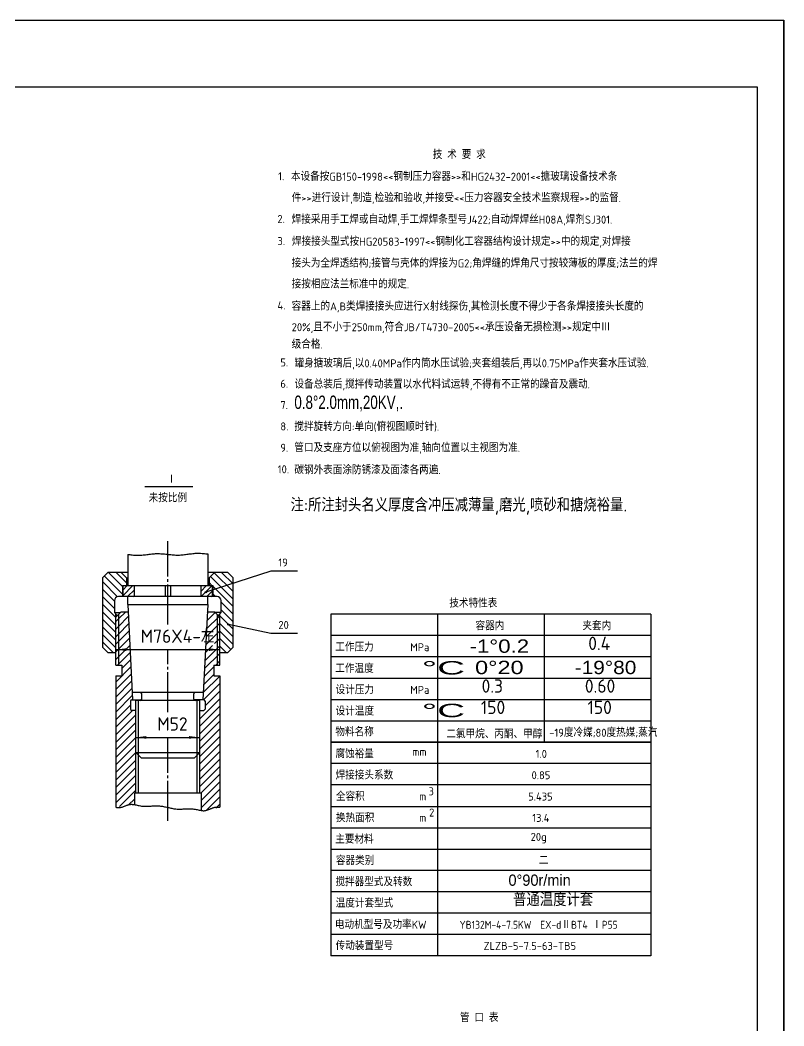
# Model space of a CAD drawing. Extents: x -623 to 82863, y -5386 to 376.
# Drawn here: x 5674.7 to 5961.1, y -234.7 to 142.3 of the extents above; entities that cross this region are included whole.
import ezdxf

# ---------------------------------------------------------------- set-up
doc = ezdxf.new("R2010")
doc.units = 0
doc.linetypes.add('DASHDOT', pattern=[18, 15, -1, 1, -1])
doc.layers.get('0').update_dxf_attribs({"color": 8, "linetype": 'CONTINUOUS'})
doc.layers.add('1', color=8, linetype='CONTINUOUS')
doc.layers.add('2', color=94, linetype='DASHDOT')
doc.styles.get("Standard").update_dxf_attribs({"font": 'cadt_en', "bigfont": 'cadt_hz'})
doc.styles.add('STYLE1', font='tssdeng.shx', dxfattribs={"width": 0.7, "bigfont": 'hztxt.shx'})
doc.styles.add('STYLE182', font='cadt_en.shx', dxfattribs={"width": 2.161005, "bigfont": 'cadt_hz.shx'})
doc.styles.add('STYLE183', font='cadt_en.shx', dxfattribs={"width": 2.161005, "bigfont": 'cadt_hz.shx'})
doc.styles.add('STYLE184', font='cadt_en.shx', dxfattribs={"width": 0.750162, "bigfont": 'cadt_hz.shx'})
doc.styles.add('STYLE218', font='cadt_en.shx', dxfattribs={"width": 1.248089, "bigfont": 'cadt_hz.shx'})
doc.styles.add('STYLE219', font='cadt_en.shx', dxfattribs={"width": 1.168867, "bigfont": 'cadt_hz.shx'})
doc.styles.add('STYLE220', font='cadt_en.shx', dxfattribs={"width": 1.315585, "bigfont": 'cadt_hz.shx'})
doc.styles.add('STYLE221', font='cadt_en.shx', dxfattribs={"width": 0.968858, "bigfont": 'cadt_hz.shx'})
doc.dimstyles.get("Standard").update_dxf_attribs({"dimtxt": 3.5, "dimasz": 4, "dimexe": 2, "dimexo": 0, "dimgap": 1, "dimtad": 1, "dimtoh": 1, "dimdec": 4, "dimzin": 0, "dimtxsty": 'STANDARD', "dimcen": 0, "dimazin": 3, "dimtfac": 1, "dimtdec": 4, "dimtmove": 0, "dimatfit": 3, "dimtolj": 1, "dimtzin": 0})

# ---------------------------------------------------------------- blocks, each defined once
blk = doc.blocks.new('*U1')
blk.add_line((5961.14, 142.35), (5961.14, -154.65, 1))
blk = doc.blocks.new('*U2')
blk.add_line((5961.14, -451.65), (5961.14, -154.65, 1))
blk = doc.blocks.new('*U3')
blk.add_line((5961.14, -451.65), (5961.14, -154.65, 1))
blk = doc.blocks.new('*U4')
at = {"style": 'STYLE1'}
blk.add_text('注:所注封头名义厚度含冲压减薄量,磨光,喷砂和搪烧裕量.', height=5, dxfattribs=at).set_placement((5776.15, -41.91))
blk = doc.blocks.new('*U6')
at = {"style": 'STYLE1'}
blk.add_text('普通温度计套', height=5, dxfattribs=at).set_placement((5859.59, -189.89))
blk = doc.blocks.new('*U7')
for p, q in [((5706.29, -66.06), (5713.06, -72.83)), ((5707.85, -64.79), (5713.06, -70)), ((5710.68, -64.79), (5714.56, -68.67)), ((5705.56, -68.16), (5711.23, -73.83)), ((5705.56, -70.99), (5710.06, -75.49)), ((5705.56, -73.81), (5710.06, -78.31)), ((5705.56, -76.64), (5710.56, -81.64)), ((5705.56, -79.47), (5710.56, -84.47)), ((5705.56, -82.3), (5710.56, -87.3)), ((5705.56, -85.13), (5710.56, -90.13)), ((5705.56, -87.96), (5710.56, -92.96)), ((5705.56, -90.79), (5709.57, -94.79, 1))]:
    blk.add_line(p, q)
blk = doc.blocks.new('*U8')
for p, q in [((5754.56, -74.73), (5746.09, -66.26)), ((5747.51, -64.85), (5754.56, -71.9)), ((5750.28, -64.79), (5754.56, -69.07)), ((5746.79, -69.79), (5745.56, -68.56)), ((5754.56, -77.56), (5747.06, -70.06)), ((5747.06, -72.89), (5747.97, -73.79)), ((5750.06, -75.89), (5754.56, -80.39)), ((5750.06, -78.72), (5754.56, -83.22)), ((5749.56, -81.05), (5754.56, -86.05)), ((5749.56, -83.87), (5754.56, -88.87)), ((5749.56, -86.7), (5754.56, -91.7)), ((5749.56, -89.53), (5753.69, -93.66)), ((5749.56, -92.36), (5751.99, -94.79, 1))]:
    blk.add_line(p, q)
blk = doc.blocks.new('*U9')
for p, q in [((5713.31, -73.37), (5716.89, -69.79)), ((5713.31, -71.25), (5714.77, -69.79)), ((5715.01, -73.79), (5717.56, -71.24)), ((5717.14, -73.79), (5717.56, -73.36, 1))]:
    blk.add_line(p, q)
blk = doc.blocks.new('*U10')
for p, q in [((5742.56, -71.7), (5744.47, -69.79)), ((5742.59, -73.79), (5746.59, -69.79)), ((5744.71, -73.79), (5746.81, -71.69, 1))]:
    blk.add_line(p, q)
blk = doc.blocks.new('*U11')
for p, q in [((5715.06, -57.98), (5715.4, -58.02, 1)), ((5715.4, -58.02), (5715.8, -58.06)), ((5715.8, -58.06), (5716.26, -58.11)), ((5716.26, -58.11), (5716.75, -58.16)), ((5716.75, -58.16), (5717.27, -58.2)), ((5717.27, -58.2), (5717.81, -58.24)), ((5717.81, -58.24), (5718.35, -58.26)), ((5718.35, -58.26), (5718.88, -58.28)), ((5718.88, -58.28), (5719.39, -58.27)), ((5719.39, -58.27), (5719.89, -58.26)), ((5719.89, -58.26), (5720.37, -58.23)), ((5720.37, -58.23), (5720.85, -58.19)), ((5720.85, -58.19), (5721.31, -58.14)), ((5721.31, -58.14), (5721.77, -58.09)), ((5721.77, -58.09), (5722.23, -58.03)), ((5722.23, -58.03), (5722.69, -57.97)), ((5722.69, -57.97), (5723.16, -57.92)), ((5723.16, -57.92), (5723.63, -57.86)), ((5723.63, -57.86), (5724.11, -57.81)), ((5724.11, -57.81), (5724.58, -57.76)), ((5724.58, -57.76), (5725.06, -57.72)), ((5725.06, -57.72), (5725.54, -57.69)), ((5725.54, -57.69), (5726.03, -57.68)), ((5726.03, -57.68), (5726.51, -57.67)), ((5726.51, -57.67), (5726.99, -57.68)), ((5726.99, -57.68), (5727.47, -57.7)), ((5727.47, -57.7), (5727.95, -57.73)), ((5727.95, -57.73), (5728.43, -57.77)), ((5728.43, -57.77), (5728.91, -57.81)), ((5728.91, -57.81), (5729.38, -57.86)), ((5729.38, -57.86), (5729.86, -57.91)), ((5729.86, -57.91), (5730.33, -57.97)), ((5730.33, -57.97), (5730.79, -58.02)), ((5730.79, -58.02), (5731.25, -58.07)), ((5731.25, -58.07), (5731.72, -58.11)), ((5731.72, -58.11), (5732.17, -58.15)), ((5732.17, -58.15), (5732.63, -58.19)), ((5732.63, -58.19), (5733.09, -58.21)), ((5733.09, -58.21), (5733.55, -58.22)), ((5733.55, -58.22), (5734.01, -58.22)), ((5734.01, -58.22), (5734.48, -58.21)), ((5734.48, -58.21), (5734.94, -58.19)), ((5734.94, -58.19), (5735.4, -58.15)), ((5735.4, -58.15), (5735.87, -58.11)), ((5735.87, -58.11), (5736.33, -58.06)), ((5736.33, -58.06), (5736.79, -58)), ((5736.79, -58), (5737.24, -57.94)), ((5737.24, -57.94), (5737.69, -57.88)), ((5737.69, -57.88), (5738.14, -57.82)), ((5738.14, -57.82), (5738.58, -57.76)), ((5738.58, -57.76), (5739.03, -57.7)), ((5739.03, -57.7), (5739.48, -57.65)), ((5739.48, -57.65), (5739.93, -57.6)), ((5739.93, -57.6), (5740.4, -57.57)), ((5740.4, -57.57), (5740.88, -57.55)), ((5740.88, -57.55), (5741.37, -57.54)), ((5741.37, -57.54), (5741.89, -57.55)), ((5741.89, -57.55), (5742.41, -57.57)), ((5742.41, -57.57), (5742.93, -57.6)), ((5742.93, -57.6), (5743.43, -57.64)), ((5743.43, -57.64), (5743.91, -57.68)), ((5743.91, -57.68), (5744.35, -57.72)), ((5744.35, -57.72), (5744.74, -57.76)), ((5744.74, -57.76), (5745.06, -57.8))]:
    blk.add_line(p, q)
blk = doc.blocks.new('*U12')
for p, q in [((5710.56, -152.78), (5710.72, -152.8, 1)), ((5710.72, -152.8), (5710.91, -152.82)), ((5710.91, -152.82), (5711.13, -152.84)), ((5711.13, -152.84), (5711.36, -152.85)), ((5711.36, -152.85), (5711.61, -152.86)), ((5711.61, -152.86), (5711.86, -152.86)), ((5711.86, -152.86), (5712.11, -152.86)), ((5712.11, -152.86), (5712.35, -152.83)), ((5712.35, -152.83), (5712.59, -152.8)), ((5712.59, -152.8), (5712.81, -152.75)), ((5712.81, -152.75), (5713.03, -152.69)), ((5713.03, -152.69), (5713.24, -152.62)), ((5713.24, -152.62), (5713.44, -152.54)), ((5713.44, -152.54), (5713.65, -152.46)), ((5713.65, -152.46), (5713.85, -152.38)), ((5713.85, -152.38), (5714.06, -152.29)), ((5714.06, -152.29), (5714.28, -152.21)), ((5714.28, -152.21), (5714.49, -152.12)), ((5714.49, -152.12), (5714.71, -152.05)), ((5714.71, -152.05), (5714.93, -151.97)), ((5714.93, -151.97), (5715.15, -151.91)), ((5715.15, -151.91), (5715.36, -151.84)), ((5715.36, -151.84), (5715.57, -151.79)), ((5715.57, -151.79), (5715.77, -151.75)), ((5715.77, -151.75), (5715.97, -151.71)), ((5715.97, -151.71), (5716.16, -151.69)), ((5716.16, -151.69), (5716.36, -151.68)), ((5716.36, -151.68), (5716.56, -151.68)), ((5716.56, -151.68), (5716.78, -151.69)), ((5716.78, -151.69), (5717.01, -151.71)), ((5717.01, -151.71), (5717.27, -151.75)), ((5717.27, -151.75), (5717.56, -151.8)), ((5717.56, -151.8), (5717.88, -151.86)), ((5717.88, -151.86), (5718.24, -151.93)), ((5718.24, -151.93), (5718.61, -152.01)), ((5718.61, -152.01), (5719.01, -152.09)), ((5719.01, -152.09), (5719.41, -152.17)), ((5719.41, -152.17), (5719.83, -152.24)), ((5719.83, -152.24), (5720.25, -152.31)), ((5720.25, -152.31), (5720.66, -152.36)), ((5720.66, -152.36), (5721.07, -152.39)), ((5721.07, -152.39), (5721.47, -152.41)), ((5721.47, -152.41), (5721.87, -152.41)), ((5721.87, -152.41), (5722.26, -152.4)), ((5722.26, -152.4), (5722.65, -152.39)), ((5722.65, -152.39), (5723.04, -152.37)), ((5723.04, -152.37), (5723.42, -152.34)), ((5723.42, -152.34), (5723.81, -152.32)), ((5723.81, -152.32), (5724.2, -152.29)), ((5724.2, -152.29), (5724.6, -152.27)), ((5724.6, -152.27), (5724.99, -152.25)), ((5724.99, -152.25), (5725.38, -152.24)), ((5725.38, -152.24), (5725.78, -152.23)), ((5725.78, -152.23), (5726.17, -152.24)), ((5726.17, -152.24), (5726.57, -152.25)), ((5726.57, -152.25), (5726.96, -152.28)), ((5726.96, -152.28), (5727.35, -152.32)), ((5727.35, -152.32), (5727.74, -152.37)), ((5727.74, -152.37), (5728.13, -152.43)), ((5728.13, -152.43), (5728.52, -152.5)), ((5728.52, -152.5), (5728.91, -152.58)), ((5728.91, -152.58), (5729.29, -152.66)), ((5729.29, -152.66), (5729.68, -152.75)), ((5729.68, -152.75), (5730.06, -152.84)), ((5730.06, -152.84), (5730.45, -152.93)), ((5730.45, -152.93), (5730.83, -153.01)), ((5730.83, -153.01), (5731.22, -153.1)), ((5731.22, -153.1), (5731.6, -153.18)), ((5731.6, -153.18), (5731.99, -153.25)), ((5731.99, -153.25), (5732.38, -153.32)), ((5732.38, -153.32), (5732.77, -153.37)), ((5732.77, -153.37), (5733.16, -153.42)), ((5733.16, -153.42), (5733.55, -153.45)), ((5733.55, -153.45), (5733.95, -153.46)), ((5733.95, -153.46), (5734.34, -153.47)), ((5734.34, -153.47), (5734.74, -153.47)), ((5734.74, -153.47), (5735.13, -153.46)), ((5735.13, -153.46), (5735.53, -153.44)), ((5735.53, -153.44), (5735.92, -153.42)), ((5735.92, -153.42), (5736.31, -153.4)), ((5736.31, -153.4), (5736.7, -153.38)), ((5736.7, -153.38), (5737.09, -153.36)), ((5737.09, -153.36), (5737.48, -153.34)), ((5737.48, -153.34), (5737.87, -153.32)), ((5737.87, -153.32), (5738.26, -153.32)), ((5738.26, -153.32), (5738.66, -153.33)), ((5738.66, -153.33), (5739.06, -153.35)), ((5739.06, -153.35), (5739.46, -153.38)), ((5739.46, -153.38), (5739.88, -153.44)), ((5739.88, -153.44), (5740.3, -153.51)), ((5740.3, -153.51), (5740.71, -153.58)), ((5740.71, -153.58), (5741.12, -153.67)), ((5741.12, -153.67), (5741.51, -153.75)), ((5741.51, -153.75), (5741.89, -153.83)), ((5741.89, -153.83), (5742.24, -153.9)), ((5742.24, -153.9), (5742.56, -153.97)), ((5742.56, -153.97), (5742.85, -154.01)), ((5742.85, -154.01), (5743.11, -154.05)), ((5743.11, -154.05), (5743.35, -154.06)), ((5743.35, -154.06), (5743.57, -154.07)), ((5743.57, -154.07), (5743.77, -154.06)), ((5743.77, -154.06), (5743.97, -154.04)), ((5743.97, -154.04), (5744.17, -154.01)), ((5744.17, -154.01), (5744.36, -153.97)), ((5744.36, -153.97), (5744.57, -153.91)), ((5744.57, -153.91), (5744.77, -153.86)), ((5744.77, -153.86), (5744.99, -153.79)), ((5744.99, -153.79), (5745.2, -153.71)), ((5745.2, -153.71), (5745.42, -153.63)), ((5745.42, -153.63), (5745.64, -153.55)), ((5745.64, -153.55), (5745.85, -153.46)), ((5745.85, -153.46), (5746.06, -153.37)), ((5746.06, -153.37), (5746.27, -153.28)), ((5746.27, -153.28), (5746.47, -153.19)), ((5746.47, -153.19), (5746.68, -153.11)), ((5746.68, -153.11), (5746.88, -153.02)), ((5746.88, -153.02), (5747.09, -152.95)), ((5747.09, -152.95), (5747.31, -152.88)), ((5747.31, -152.88), (5747.53, -152.83)), ((5747.53, -152.83), (5747.76, -152.78)), ((5747.76, -152.78), (5748.01, -152.75)), ((5748.01, -152.75), (5748.26, -152.74)), ((5748.26, -152.74), (5748.51, -152.73)), ((5748.51, -152.73), (5748.76, -152.74)), ((5748.76, -152.74), (5748.99, -152.74)), ((5748.99, -152.74), (5749.21, -152.76)), ((5749.21, -152.76), (5749.4, -152.77)), ((5749.4, -152.77), (5749.56, -152.78))]:
    blk.add_line(p, q)
blk = doc.blocks.new('*D13')
blk.add_line((5710.56, -93.68), (5749.56, -93.68))
for points in [[(5710.56, -93.68), (5714.56, -93.18), (5714.56, -94.18)], [(5749.56, -93.68), (5745.56, -94.18), (5745.56, -93.18)]]:
    blk.add_solid(points)
at = {"style": 'STYLE1'}
blk.add_text('M76X4-左', height=5, dxfattribs=at).set_placement((5719.94, -91.14))
blk = doc.blocks.new('*D14')
blk.add_line((5718.06, -126.59), (5742.06, -126.59))
for points in [[(5718.06, -126.59), (5722.06, -126.09), (5722.06, -127.09)], [(5742.06, -126.59), (5738.06, -127.09), (5738.06, -126.09)]]:
    blk.add_solid(points)
at = {"style": 'STYLE1'}
blk.add_text('M52', height=5, dxfattribs=at).set_placement((5726.13, -124.05))
blk = doc.blocks.new('*U15')
for p, q in [((5710.56, -83.19), (5711.56, -82.19)), ((5710.56, -86.02), (5711.56, -85.02)), ((5710.56, -88.85), (5711.56, -87.85)), ((5710.56, -91.68), (5711.56, -90.68)), ((5710.56, -91.68), (5710.56, -91.68)), ((5710.56, -94.51), (5711.56, -93.51)), ((5710.56, -97.33), (5711.56, -96.33)), ((5711.28, -99.45), (5711.56, -99.16, 1))]:
    blk.add_line(p, q)
blk = doc.blocks.new('*U16')
at = {"layer": '1'}
for p, q in [((5711.56, -82.19), (5714.31, -79.45)), ((5711.56, -85.02), (5715.29, -81.3)), ((5711.56, -87.85), (5715.42, -83.99)), ((5711.56, -90.68), (5715.56, -86.68)), ((5711.56, -93.51), (5715.69, -89.38)), ((5711.56, -96.33), (5715.83, -92.07)), ((5711.56, -99.16), (5715.96, -94.76)), ((5712.81, -100.74), (5716.1, -97.46)), ((5710.56, -105.82), (5716.23, -100.15)), ((5710.56, -108.65), (5716.36, -102.85)), ((5710.56, -111.48), (5716.5, -105.54)), ((5710.56, -114.3), (5716.63, -108.23)), ((5710.56, -117.13), (5716.77, -110.93)), ((5710.56, -119.96), (5716.06, -114.46)), ((5710.56, -122.79), (5716.9, -116.45)), ((5710.56, -125.62), (5718.06, -118.12)), ((5710.56, -128.45), (5718.06, -120.95)), ((5710.56, -131.28), (5718.06, -123.78)), ((5710.56, -134.1), (5718.06, -126.6)), ((5710.56, -136.93), (5718.06, -129.43)), ((5710.56, -139.76), (5718.06, -132.26)), ((5710.56, -142.59), (5718.06, -135.09)), ((5710.56, -145.42), (5718.06, -137.92)), ((5710.56, -148.25), (5718.06, -140.75)), ((5710.56, -151.07), (5718.06, -143.57)), ((5712.03, -152.44), (5718.06, -146.4)), ((5715.39, -151.9), (5717.56, -149.73, 1))]:
    blk.add_line(p, q, dxfattribs=at)
blk = doc.blocks.new('*U17')
at = {"layer": '1'}
for p, q in [((5744.61, -85.92), (5749.32, -81.2)), ((5744.76, -82.94), (5747.91, -79.79)), ((5744.9, -79.96), (5745.42, -79.45)), ((5744.31, -91.87), (5749.56, -86.62)), ((5744.46, -88.89), (5749.56, -83.79)), ((5747.65, -91.36), (5749.56, -89.45)), ((5744.01, -97.83), (5749.56, -92.28)), ((5744.16, -94.85), (5746.89, -92.12)), ((5743.86, -100.8), (5749.56, -95.1)), ((5748.05, -99.45), (5749.56, -97.93)), ((5743.71, -103.78), (5747.31, -100.18)), ((5743.42, -109.73), (5749.56, -103.59)), ((5743.57, -106.76), (5747.31, -103.01)), ((5743.53, -112.45), (5749.56, -106.42)), ((5744.06, -114.75), (5749.56, -109.25)), ((5742.06, -119.57), (5749.56, -112.07)), ((5742.06, -122.4), (5749.56, -114.9)), ((5742.06, -116.75), (5742.36, -116.45)), ((5742.06, -125.23), (5749.56, -117.73)), ((5742.06, -128.06), (5749.56, -120.56)), ((5742.06, -130.89), (5749.56, -123.39)), ((5742.06, -133.72), (5749.56, -126.22)), ((5742.06, -136.54), (5749.56, -129.04)), ((5742.06, -139.37), (5749.56, -131.87)), ((5742.06, -142.2), (5749.56, -134.7)), ((5742.06, -145.03), (5749.56, -137.53)), ((5742.47, -147.45), (5749.56, -140.36)), ((5742.56, -150.19), (5749.56, -143.19)), ((5742.56, -153.02), (5749.56, -146.02)), ((5744.6, -153.81), (5749.56, -148.84)), ((5748.08, -153.15), (5749.56, -151.67, 1))]:
    blk.add_line(p, q, dxfattribs=at)

msp = doc.modelspace()

# ---------------------------------------------------------------- linework, layer by layer
for p, q in [((5367.14288, 142.34588), (5961.14288, 142.34588)), ((5961.14288, 142.34588), (5961.14288, -698.65412, 1)), ((5961.14288, -154.65412), (5961.14288, 142.34588)), ((5768.74425, -64.24131), (5744.4185, -72.08767)), ((5778.74425, -64.24131), (5768.74425, -64.24131)), ((5713.31259, -73.79116), (5713.31259, -69.79116)), ((5715.06259, -76.79116), (5715.06259, -73.79116)), ((5745.06259, -76.79116), (5745.06259, -73.79116)), ((5746.54424, -73.79116), (5746.81259, -73.5228)), ((5750.06259, -79.79116), (5750.06259, -75.29116, 6.28319)), ((5715.06259, -76.79116), (5745.06259, -76.79116)), ((5710.06259, -79.79116), (5711.14102, -80.86959)), ((5711.56259, -80.44801), (5711.56259, -99.44801)), ((5744.92986, -79.44801), (5747.56259, -79.44801)), ((5749.56259, -81.44801), (5747.56259, -79.44801)), ((5750.06259, -79.79116), (5747.90574, -79.79116)), ((5748.56259, -80.44801), (5748.56259, -99.44801)), ((5750.06259, -79.79116), (5748.98417, -80.86959, 1)), ((5831.29485, -80.43255), (5831.29485, -208.43255)), ((5871.29485, -80.43255), (5871.29485, -128.43255)), ((5768.74425, -87.67003), (5752.828, -84.26694)), ((5778.74425, -87.67003), (5768.74425, -87.67003, 1)), ((5911.29485, -88.43255), (5791.29485, -88.43255)), ((5911.29485, -96.43255), (5791.29485, -96.43255)), ((5747.31259, -99.44801), (5749.56259, -99.44801)), ((5748.46455, -99.44801), (5748.56259, -99.34997)), ((5791.29485, -104.43255), (5911.29485, -104.43255)), ((5719.06259, -147.44801), (5719.06259, -112.79116, 1)), ((5741.06259, -147.44801), (5741.06259, -112.79116)), ((5791.29485, -112.43255), (5911.29485, -112.43255)), ((5791.29485, -120.43255), (5911.29485, -120.43255)), ((5791.29485, -128.43255), (5911.29485, -128.43255)), ((5911.29485, -128.43255), (5791.29485, -128.43255, 1)), ((5911.29485, -136.43255), (5791.29485, -136.43255, 1)), ((5911.29485, -144.43255), (5791.29485, -144.43255, 1)), ((5791.29485, -152.43255), (5911.29485, -152.43255, 1)), ((5791.29485, -160.43255), (5911.29485, -160.43255, 1)), ((5791.29485, -168.43255), (5911.29485, -168.43255)), ((5911.29485, -176.43255), (5791.29485, -176.43255, 1)), ((5911.29485, -184.43255), (5791.29485, -184.43255, 1)), ((5911.29485, -192.43255), (5791.29485, -192.43255)), ((5911.29485, -200.43255), (5791.29485, -200.43255))]:
    msp.add_line(p, q)
for centre in [(5744.4185, -72.08767), (5752.828, -84.26694)]:
    msp.add_circle(centre, 0.25)
msp.add_arc((5748.56259, -75.29116), 1.5, 0, 90)
at = {"layer": '1'}
for p, q in [((5377.14288, 117.34588), (5951.14288, 117.34588)), ((5951.14288, 117.34588), (5951.14288, -688.65412, 1)), ((5721.53393, -32.47432), (5739.50851, -32.47432)), ((5715.06259, -57.97986), (5715.06259, -69.79116, 6.28319)), ((5745.06259, -57.79786), (5745.06259, -69.79116)), ((5707.56259, -64.79116), (5705.56259, -66.79116)), ((5705.56259, -66.79116), (5705.56259, -92.79116)), ((5715.06259, -64.79116), (5707.56259, -64.79116)), ((5714.56259, -66.79116), (5712.56259, -64.79116)), ((5714.56259, -66.79116), (5714.56259, -69.79116)), ((5714.56259, -66.79116), (5715.06259, -66.79116)), ((5752.56259, -64.79116), (5745.06259, -64.79116)), ((5745.06259, -66.79116), (5745.56259, -66.79116)), ((5745.56259, -66.79116), (5747.56259, -64.79116)), ((5745.56259, -66.79116), (5745.56259, -69.79116)), ((5754.56259, -66.79116), (5752.56259, -64.79116)), ((5754.56259, -92.79116), (5754.56259, -66.79116)), ((5713.06259, -69.79116), (5713.06259, -73.79116)), ((5747.06259, -69.79116), (5713.06259, -69.79116)), ((5717.56259, -73.79116), (5717.56259, -69.79116)), ((5729.06259, -69.79116), (5729.06259, -73.79116)), ((5731.06259, -69.79116), (5731.06259, -73.79116)), ((5742.56259, -73.79116), (5742.56259, -69.79116)), ((5746.81259, -73.79116), (5746.81259, -69.79116)), ((5747.06259, -73.79116), (5747.06259, -69.79116)), ((5710.06259, -75.29116), (5710.06259, -79.79116)), ((5748.56259, -73.79116), (5711.56259, -73.79116)), ((5715.06259, -76.79116), (5716.84394, -112.44801, 6.28319)), ((5745.06259, -76.79116), (5743.28125, -112.44801)), ((5710.06259, -79.79116), (5712.21945, -79.79116)), ((5712.56259, -79.44801), (5710.56259, -81.44801, 1)), ((5710.56259, -99.44801), (5710.56259, -80.29116)), ((5712.56259, -79.44801), (5715.19532, -79.44801)), ((5749.56259, -99.44801), (5749.56259, -80.29116)), ((5911.29485, -80.43255), (5791.29485, -80.43255, 1)), ((5791.29485, -80.43255), (5791.29485, -208.43255)), ((5911.29485, -80.43255), (5911.29485, -208.43255)), ((5705.56259, -92.79116), (5707.56259, -94.79116)), ((5752.56259, -94.79116), (5754.56259, -92.79116)), ((5707.56259, -94.79116), (5710.56259, -94.79116)), ((5749.56259, -94.79116), (5752.56259, -94.79116)), ((5710.56259, -99.44801), (5712.81259, -99.44801)), ((5712.81259, -99.44801), (5712.81259, -103.44801)), ((5747.31259, -99.44801), (5747.31259, -103.44801)), ((5710.56259, -103.44801), (5712.81259, -103.44801)), ((5710.56259, -103.44801), (5710.56259, -152.78366)), ((5747.31259, -103.44801), (5749.56259, -103.44801)), ((5749.56259, -103.44801), (5749.56259, -152.78366)), ((5716.06259, -112.94801), (5716.06259, -115.94801)), ((5716.56259, -112.44801), (5720.31259, -112.44801, 6.28319)), ((5743.41398, -109.79116), (5716.7112, -109.79116)), ((5718.06259, -147.44801), (5718.06259, -112.79116)), ((5742.06259, -112.79116), (5718.06259, -112.79116, 6.28319)), ((5720.31259, -112.29116), (5720.31259, -110.29116)), ((5739.81259, -112.29116), (5739.81259, -110.29116)), ((5743.56259, -112.44801), (5739.81259, -112.44801, 6.28319)), ((5742.06259, -147.44801), (5742.06259, -112.79116)), ((5744.06259, -112.94801), (5744.06259, -115.94801)), ((5718.06259, -116.44801), (5716.56259, -116.44801, 6.28319)), ((5742.06259, -116.44801), (5743.56259, -116.44801, 6.28319)), ((5718.06259, -132.29116), (5742.06259, -132.29116)), ((5718.06259, -132.29116), (5720.06259, -134.29116)), ((5720.06259, -134.29116), (5740.06259, -134.29116, 6.28319)), ((5742.06259, -132.29116), (5740.06259, -134.29116)), ((5717.56259, -147.44801), (5717.56259, -151.79739)), ((5742.56259, -147.44801), (5717.56259, -147.44801)), ((5742.56259, -147.44801), (5742.56259, -153.96591)), ((5911.29485, -208.43255), (5791.29485, -208.43255, 1))]:
    msp.add_line(p, q, dxfattribs=at)
for centre, radius, start, end in [((5711.56259, -75.29116), 1.5, 90, 180), ((5716.56259, -112.94801), 0.5, 90, 180), ((5719.81259, -110.29116), 0.5, 0, 90), ((5719.81259, -112.29116), 0.5, 270, 360), ((5740.31259, -110.29116), 0.5, 90, 180), ((5740.31259, -112.29116), 0.5, 180, 270), ((5743.56259, -112.94801), 0.5, 0, 90), ((5716.56259, -115.94801), 0.5, 180, 270), ((5743.56259, -115.94801), 0.5, 270, 360)]:
    msp.add_arc(centre, radius, start, end, dxfattribs=at)
at = {"layer": '2'}
for p, q in [((5730.06259, -84.2523), (5730.06259, -53.01911)), ((5730.06259, -117.158), (5730.06259, -93.68259)), ((5730.06259, -157.85223), (5730.06259, -126.5883))]:
    msp.add_line(p, q, dxfattribs=at)

# ---------------------------------------------------------------- block references
for name in ['*U1', '*U4', '*U11', '*U7', '*U8', '*U9', '*U10', '*U16', '*U15', '*U17', '*U12', '*U2', '*U3', '*U6']:
    msp.add_blockref(name, (0, 0))

# ---------------------------------------------------------------- texts
at = {"style": 'STYLE1'}
for s, height, p in [('1.', 3, (5771.49441, 82.30761)), ('本设备按GB150-1998<<钢制压力容器>>和HG2432-2001<<搪玻璃设备技术条', 3, (5776.28989, 82.13311)), ('件>>进行设计,制造,检验和验收,并接受<<压力容器安全技术监察规程>>的监督.', 3, (5776.57589, 74.15511)), ('2.', 3, (5771.22097, 66.30761)), ('焊接采用手工焊或自动焊,手工焊焊条型号J422;自动焊焊丝H08A,焊剂SJ301.', 3, (5776.55289, 66.04111)), ('3.', 3, (5771.22097, 57.98741)), ('焊接接头型式按HG20583-1997<<钢制化工容器结构设计规定>>中的规定,对焊接', 3, (5776.66389, 57.77991)), ('接头为全焊透结构;接管与壳体的焊接为G2;角焊缝的焊角尺寸按较薄板的厚度;法兰的焊', 3, (5776.55089, 49.63691)), ('接按相应法兰标准中的规定.', 3, (5776.55089, 41.79891)), ('4.', 3, (5771.22097, 33.86015)), ('容器上的A,B类焊接接头应进行X射线探伤,其检测长度不得少于各条焊接接头长度的', 3, (5776.55089, 33.47265)), ('20%,且不小于250mm,符合JB/T4730-2005<<承压设备无损检测>>规定中Ⅲ', 3, (5776.55889, 25.70265)), ('级合格.', 3, (5776.55889, 19.20265)), ('5.', 3, (5772.30869, 12.48307)), ('罐身搪玻璃后,以0.40MPa作内筒水压试验;夹套组装后,再以0.75MPa作夹套水压试验.', 3, (5777.63061, 12.13757)), ('设备总装后,搅拌传动装置以水代料试运转,不得有不正常的躁音及震动.', 3, (5777.60761, 4.25757)), ('6.', 3, (5772.30869, 4.50607)), ('7.', 3, (5772.30869, -3.49393)), ('8.', 3, (5772.30869, -11.49393)), ('搅拌旋转方向:单向(俯视图顺时针).', 3, (5777.55461, -11.64543)), ('9.', 3, (5772.30869, -19.49393)), ('管口及支座方位以俯视图为准,轴向位置以主视图为准.', 3, (5777.56561, -19.55743)), ('10.', 3, (5771.33561, -27.56439)), ('碳钢外表面涂防锈漆及面漆各两遍.', 3, (5777.56561, -27.86243)), ('未按比例', 3, (5722.8955, -38.35794)), ('19', 3, (5771.55999, -62.50467)), ('20', 3, (5771.55999, -85.93338)), ('容器内', 3, (5845.50931, -86.33573)), ('夹套内', 3, (5885.58255, -86.35526)), ('0.4', 5, (5887.77276, -93.82394)), ('工作压力', 3, (5792.91399, -94.33573)), ('MPa', 3, (5821.02019, -94.26839)), ('工作温度', 3, (5792.91399, -102.33573)), ('0.3', 5, (5847.77276, -109.82394)), ('0.60', 5, (5886.50758, -109.82394)), ('设计压力', 3, (5793.03118, -110.35526)), ('MPa', 3, (5821.02019, -110.26839)), ('150', 5, (5847.49932, -117.82394)), ('150', 5, (5887.49932, -117.82394)), ('设计温度', 3, (5793.03118, -118.33573)), ('物料名称', 3, (5792.94374, -126.11623)), ('二氯甲烷、丙酮、甲醇', 3, (5834.55888, -126.88619)), ('-19度冷媒;80度热媒;蒸汽', 3, (5873.15056, -126.33573)), ('腐蚀裕量', 3, (5792.97259, -134.35526)), ('mm', 3, (5821.7732, -133.48714)), ('1.0', 3, (5868.04619, -134.26839)), ('焊接接头系数', 3, (5793.03118, -142.33573)), ('0.85', 3, (5866.50758, -142.26839)), ('全容积', 3, (5793.14837, -150.33573)), ('3', 3, (5827.88514, -148.30689)), ('m', 3, (5824.36403, -150.18414)), ('5.435', 3, (5865.2424, -150.26839)), ('2', 3, (5828.10614, -156.25789)), ('换热面积', 3, (5793.14837, -158.33573)), ('m', 3, (5824.36403, -158.18414)), ('13.4', 3, (5866.78101, -158.26839)), ('主要材料', 3, (5792.8847, -166.35526)), ('20g', 3, (5866.16337, -165.3893)), ('容器类别', 3, (5793.14837, -174.33573)), ('二', 3, (5869.2345, -174.27714)), ('搅拌器型式及转数', 3, (5792.97259, -182.33573)), ('温度计套型式', 3, (5793.06048, -190.33573)), ('电动机型号及功率KW', 3, (5792.76751, -198.33573)), ('传动装置型号', 3, (5793.03118, -206.3162)), ('ZLZB-5-7.5-63-TB5', 3, (5848.52217, -206.26839))]:
    msp.add_text(s, height=height, dxfattribs=at).set_placement(p)
at = {"style": 'STYLE1', "width": 0.907235}
msp.add_text('YB132M-4-7.5KW  EX-dⅡBT4 ⅠP55', height=3, dxfattribs=at).set_placement((5839.4946, -198.35089))
at = {"attachment_point": 7}
for s, insert, char_height, style in [('0.8%%d2.0mm,20KV,.', (5777.56561, -4.36609), 5, 'STYLE184'), ('-1%%d0.2', (5843.24577, -94.93505), 5, 'STYLE218'), ('%%dC', (5825.33911, -103.06964), 5, 'STYLE182'), ('0%%d20', (5845.3318, -102.93505), 5, 'STYLE220'), ('-19%%d80', (5882.6989, -102.93505), 5, 'STYLE219'), ('%%dC', (5825.33911, -119.06964), 5, 'STYLE183'), (' 0%%d90r/min', (5856.3476, -182.27215), 4.2, 'STYLE221')]:
    msp.add_mtext(s, dxfattribs=dict(at, insert=insert, char_height=char_height, style=style))
at = {"layer": '1', "style": 'STYLE1'}
for s, p in [('技 术 要 求', (5829.47076, 90.34699)), ('Ⅰ', (5729.7297, -31.39013)), ('技术特性表', (5835.67369, -77.85376)), ('管 口 表', (5839.66179, -233.26802))]:
    msp.add_text(s, height=3, dxfattribs=at).set_placement(p)

# ---------------------------------------------------------------- dimensions: what is measured, and where the dimension line sits
for base, p1, p2, text, picture, middle in [((5749.56259, -93.68259), (5710.56259, -93.67614), (5749.56259, -93.67614), 'M76X4-左', '*D13', (5730.06259, -93.68259)), ((5742.06259, -126.5883), (5718.06259, -126.78249), (5742.06259, -126.78249), 'M52', '*D14', (5730.06259, -126.5883))]:
    dim = msp.add_linear_dim(base=base, p1=p1, p2=p2, text=text, dimstyle='STANDARD')
    dim.commit()
    dim.dimension.update_dxf_attribs({"geometry": picture, "text_midpoint": middle})

doc.saveas('drawing.dxf')
